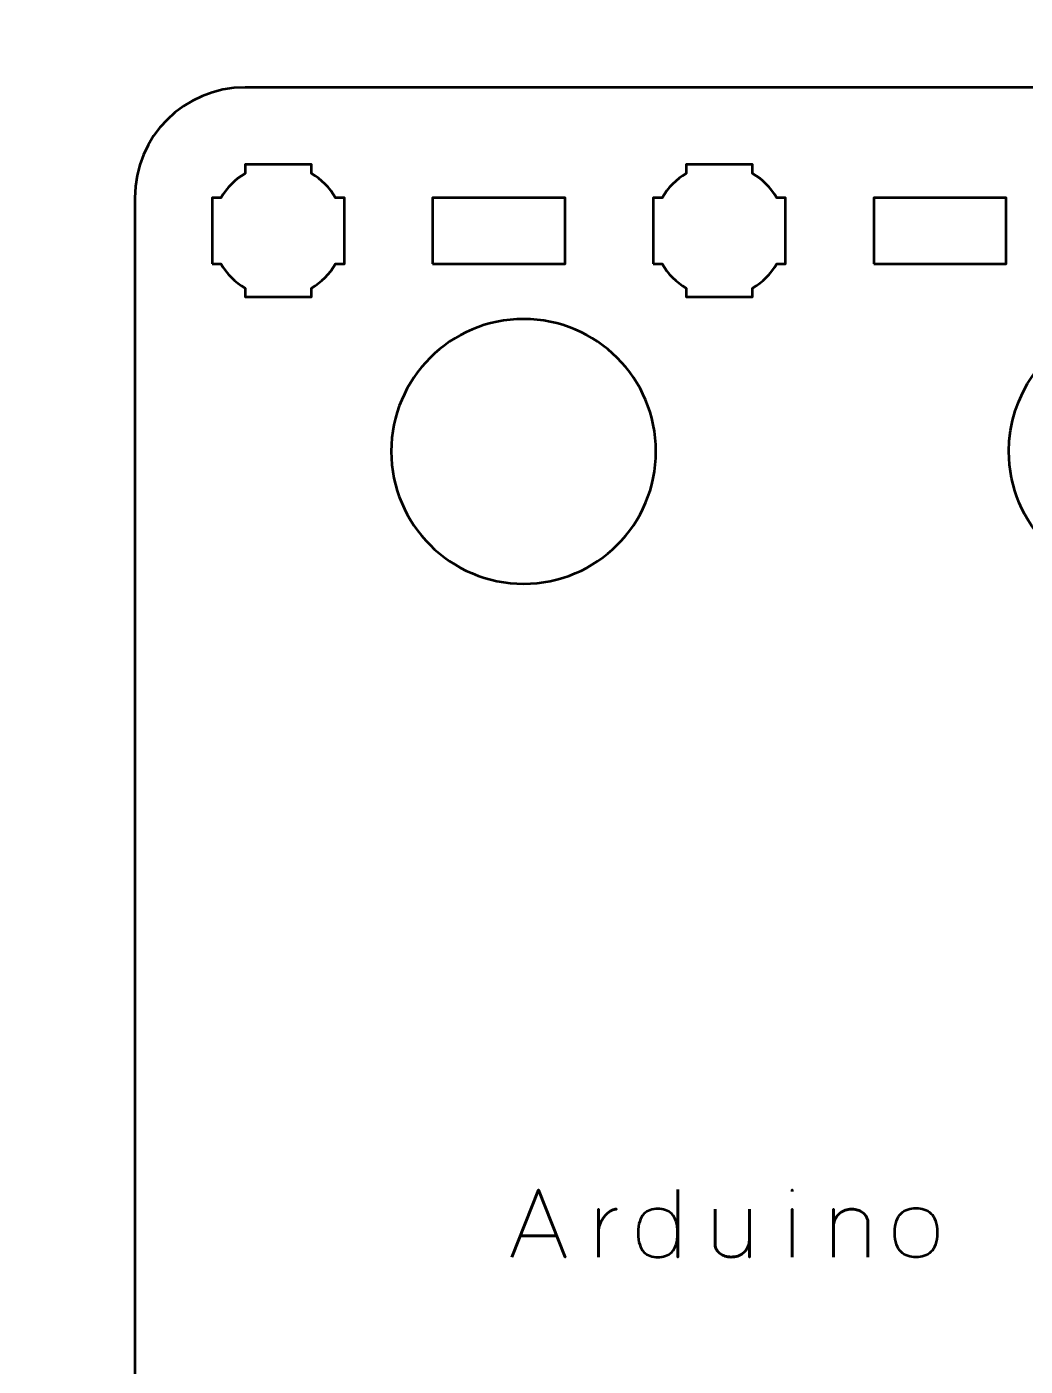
# Model space of a CAD drawing. Header units: centimetres. Extents: x -21 to 0, y -29.7 to 0.
# Drawn here: x -8.64 to -4.11, y -16 to -9.93 of the extents above; entities that cross this region are included whole.
import ezdxf

# ---------------------------------------------------------------- set-up
doc = ezdxf.new("R2010")
doc.units = ezdxf.units.CM
doc.header["$MEASUREMENT"] = 0
doc.layers.add('Layer 1', color=7, linetype='Continuous')

msp = doc.modelspace()

# ---------------------------------------------------------------- linework, layer by layer
at = {"layer": 'Layer 1', "color": 1, "lineweight": 53}
msp.add_open_spline([(-21.00003, -29.19995), (-21.00003, -29.19995), (-21.00003, -5.29992), (-21.00003, -5.29992), (-21.00003, -5.29992), (-21.00003, -5.21709), (-20.93286, -5.14992), (-20.85003, -5.14992), (-20.85003, -5.14992), (-20.7672, -5.14992), (-20.70003, -5.08275), (-20.70003, -4.99992), (-20.70003, -4.99992), (-20.70003, -4.91709), (-20.7672, -4.84992), (-20.85003, -4.84992), (-20.85003, -4.84992), (-20.93286, -4.84992), (-21.00003, -4.78275), (-21.00003, -4.69992), (-21.00003, -4.69992), (-21.00003, -4.61709), (-20.93286, -4.54992), (-20.85003, -4.54992), (-20.85003, -4.54992), (-20.7672, -4.54992), (-20.70003, -4.48275), (-20.70003, -4.39992), (-20.70003, -4.39992), (-20.70003, -4.31709), (-20.7672, -4.24992), (-20.85003, -4.24992), (-20.85003, -4.24992), (-20.93286, -4.24992), (-21.00003, -4.18275), (-21.00003, -4.09992), (-21.00003, -4.09992), (-21.00003, -4.01709), (-20.93286, -3.94992), (-20.85003, -3.94992), (-20.85003, -3.94992), (-20.7672, -3.94992), (-20.70003, -3.88275), (-20.70003, -3.79992), (-20.70003, -3.79992), (-20.70003, -3.71709), (-20.7672, -3.64992), (-20.85003, -3.64992), (-20.85003, -3.64992), (-20.93286, -3.64992), (-21.00003, -3.58275), (-21.00003, -3.49992), (-21.00003, -3.49992), (-21.00003, -3.41709), (-20.93286, -3.34992), (-20.85003, -3.34992), (-20.85003, -3.34992), (-20.7672, -3.34992), (-20.70003, -3.28275), (-20.70003, -3.19992), (-20.70003, -3.19992), (-20.70003, -3.11709), (-20.7672, -3.04992), (-20.85003, -3.04992), (-20.85003, -3.04992), (-20.93286, -3.04992), (-21.00003, -2.98275), (-21.00003, -2.89992), (-21.00003, -2.89992), (-21.00003, -2.81709), (-20.93286, -2.74992), (-20.85003, -2.74992), (-20.85003, -2.74992), (-20.7672, -2.74992), (-20.70003, -2.68275), (-20.70003, -2.59992), (-20.70003, -2.59992), (-20.70003, -2.51709), (-20.7672, -2.44992), (-20.85003, -2.44992), (-20.85003, -2.44992), (-20.93286, -2.44992), (-21.00003, -2.38275), (-21.00003, -2.29992), (-21.00003, -2.29992), (-21.00003, -2.21709), (-20.93286, -2.14992), (-20.85003, -2.14992), (-20.85003, -2.14992), (-20.7672, -2.14992), (-20.70003, -2.08275), (-20.70003, -1.99992), (-20.70003, -1.99992), (-20.70003, -1.91709), (-20.7672, -1.84992), (-20.85003, -1.84992), (-20.85003, -1.84992), (-20.93286, -1.84992), (-21.00003, -1.78275), (-21.00003, -1.69992), (-21.00003, -1.69992), (-21.00003, -1.61709), (-20.93286, -1.54992), (-20.85003, -1.54992), (-20.85003, -1.54992), (-20.7672, -1.54992), (-20.70003, -1.48275), (-20.70003, -1.39992), (-20.70003, -1.39992), (-20.70003, -1.31709), (-20.7672, -1.24992), (-20.85003, -1.24992), (-20.85003, -1.24992), (-20.93286, -1.24992), (-21.00003, -1.18275), (-21.00003, -1.09992), (-21.00003, -1.09992), (-21.00003, -1.09992), (-21.00003, -0.49992), (-21.00003, -0.49992), (-21.00003, -0.49992), (-21.00003, -0.22295), (-20.77694, 0.00004), (-20.49994, 0.00004), (-20.49994, 0.00004), (-20.49994, 0.00004), (-0.50008, 0.00004), (-0.50008, 0.00004), (-0.50008, 0.00004), (-0.22294, 0.00004), (0.00002, -0.22295), (0.00002, -0.49992), (0.00002, -0.49992), (0.00002, -0.49992), (0.00002, -29.19995), (0.00002, -29.19995), (0.00002, -29.19995), (0.00002, -29.47695), (-0.22294, -29.70004), (-0.50008, -29.70004), (-0.50008, -29.70004), (-0.50008, -29.70004), (-20.49994, -29.70004), (-20.49994, -29.70004), (-20.49994, -29.70004), (-20.77694, -29.70004), (-21.00003, -29.47695), (-21.00003, -29.19995)], degree=3, knots=[0, 0, 0, 0, 0.027027, 0.027027, 0.027027, 0.027027, 0.0540541, 0.0540541, 0.0540541, 0.0540541, 0.0810811, 0.0810811, 0.0810811, 0.0810811, 0.1081081, 0.1081081, 0.1081081, 0.1081081, 0.1351351, 0.1351351, 0.1351351, 0.1351351, 0.1621622, 0.1621622, 0.1621622, 0.1621622, 0.1891892, 0.1891892, 0.1891892, 0.1891892, 0.2162162, 0.2162162, 0.2162162, 0.2162162, 0.2432432, 0.2432432, 0.2432432, 0.2432432, 0.2702703, 0.2702703, 0.2702703, 0.2702703, 0.2972973, 0.2972973, 0.2972973, 0.2972973, 0.3243243, 0.3243243, 0.3243243, 0.3243243, 0.3513514, 0.3513514, 0.3513514, 0.3513514, 0.3783784, 0.3783784, 0.3783784, 0.3783784, 0.4054054, 0.4054054, 0.4054054, 0.4054054, 0.4324324, 0.4324324, 0.4324324, 0.4324324, 0.4594595, 0.4594595, 0.4594595, 0.4594595, 0.4864865, 0.4864865, 0.4864865, 0.4864865, 0.5135135, 0.5135135, 0.5135135, 0.5135135, 0.5405405, 0.5405405, 0.5405405, 0.5405405, 0.5675676, 0.5675676, 0.5675676, 0.5675676, 0.5945946, 0.5945946, 0.5945946, 0.5945946, 0.6216216, 0.6216216, 0.6216216, 0.6216216, 0.6486486, 0.6486486, 0.6486486, 0.6486486, 0.6756757, 0.6756757, 0.6756757, 0.6756757, 0.7027027, 0.7027027, 0.7027027, 0.7027027, 0.7297297, 0.7297297, 0.7297297, 0.7297297, 0.7567568, 0.7567568, 0.7567568, 0.7567568, 0.7837838, 0.7837838, 0.7837838, 0.7837838, 0.8108108, 0.8108108, 0.8108108, 0.8108108, 0.8378378, 0.8378378, 0.8378378, 0.8378378, 0.8648649, 0.8648649, 0.8648649, 0.8648649, 0.8918919, 0.8918919, 0.8918919, 0.8918919, 0.9189189, 0.9189189, 0.9189189, 0.9189189, 0.9459459, 0.9459459, 0.9459459, 0.9459459, 0.972973, 0.972973, 0.972973, 0.972973, 1, 1, 1, 1], dxfattribs=at)
at = {"layer": 'Layer 1', "color": 3, "lineweight": 53}
msp.add_open_spline([(-8.15002, -18.99995), (-8.15002, -18.99995), (-8.15002, -17.55), (-8.15002, -17.55), (-8.15002, -17.55), (-8.15002, -17.55), (-7.9125, -17.55), (-7.9125, -17.55), (-7.9125, -17.55), (-7.58118, -17.55), (-7.3125, -17.28131), (-7.3125, -16.95), (-7.3125, -16.95), (-7.3125, -16.61869), (-7.58118, -16.35), (-7.9125, -16.35), (-7.9125, -16.35), (-7.9125, -16.35), (-8.15002, -16.35), (-8.15002, -16.35), (-8.15002, -16.35), (-8.15002, -16.35), (-8.15002, -10.70005), (-8.15002, -10.70005), (-8.15002, -10.70005), (-8.15002, -10.42305), (-7.92693, -10.19995), (-7.64993, -10.19995), (-7.64993, -10.19995), (-7.64993, -10.19995), (-3.35007, -10.19995), (-3.35007, -10.19995), (-3.35007, -10.19995), (-3.07293, -10.19995), (-2.84997, -10.42305), (-2.84997, -10.70005), (-2.84997, -10.70005), (-2.84997, -10.70005), (-2.84997, -10.84998), (-2.84997, -10.84998), (-2.84997, -10.84998), (-2.84997, -10.84998), (-3.19997, -10.84998), (-3.19997, -10.84998), (-3.19997, -10.84998), (-3.19997, -10.84998), (-3.19997, -10.70005), (-3.19997, -10.70005), (-3.19997, -10.70005), (-3.19997, -10.70005), (-3.24009, -10.70005), (-3.24009, -10.70005), (-3.24009, -10.70005), (-3.26643, -10.65448), (-3.30441, -10.61649), (-3.34998, -10.59013), (-3.34998, -10.59013), (-3.34998, -10.59013), (-3.34998, -10.55005), (-3.34998, -10.55005), (-3.34998, -10.55005), (-3.34998, -10.55005), (-3.49368, -10.55005), (-3.49368, -10.55005), (-3.49368, -10.55005), (-3.49368, -10.55005), (-3.49999, -10.54998), (-3.49999, -10.54998), (-3.49999, -10.54998), (-3.49999, -10.54998), (-3.5063, -10.55005), (-3.5063, -10.55005), (-3.5063, -10.55005), (-3.5063, -10.55005), (-3.64998, -10.55005), (-3.64998, -10.55005), (-3.64998, -10.55005), (-3.64998, -10.55005), (-3.64998, -10.59014), (-3.64998, -10.59014), (-3.64998, -10.59014), (-3.64998, -10.59014), (-3.6545, -10.59282), (-3.6545, -10.59282), (-3.6545, -10.59282), (-3.6545, -10.59282), (-3.65604, -10.59374), (-3.65604, -10.59374), (-3.65604, -10.59374), (-3.65604, -10.59374), (-3.66151, -10.59716), (-3.66151, -10.59716), (-3.66151, -10.59716), (-3.66151, -10.59716), (-3.66166, -10.59726), (-3.66166, -10.59726), (-3.66166, -10.59726), (-3.66166, -10.59726), (-3.66259, -10.59786), (-3.66259, -10.59786), (-3.66259, -10.59786), (-3.66259, -10.59786), (-3.66736, -10.60101), (-3.66736, -10.60101), (-3.66736, -10.60101), (-3.66736, -10.60101), (-3.6677, -10.60123), (-3.6677, -10.60123), (-3.6677, -10.60123), (-3.6677, -10.60123), (-3.66874, -10.60194), (-3.66874, -10.60194), (-3.66874, -10.60194), (-3.66874, -10.60194), (-3.67278, -10.60474), (-3.67278, -10.60474), (-3.67278, -10.60474), (-3.67278, -10.60474), (-3.67363, -10.60534), (-3.67363, -10.60534), (-3.67363, -10.60534), (-3.67363, -10.60534), (-3.67478, -10.60617), (-3.67478, -10.60617), (-3.67478, -10.60617), (-3.67478, -10.60617), (-3.67875, -10.60907), (-3.67875, -10.60907), (-3.67875, -10.60907), (-3.67875, -10.60907), (-3.67946, -10.6096), (-3.67946, -10.6096), (-3.67946, -10.6096), (-3.67946, -10.6096), (-3.67962, -10.60972), (-3.67962, -10.60972), (-3.67962, -10.60972), (-3.67962, -10.60972), (-3.68513, -10.61394), (-3.68513, -10.61394), (-3.68513, -10.61394), (-3.68513, -10.61394), (-3.68527, -10.61405), (-3.68527, -10.61405), (-3.68527, -10.61405), (-3.68527, -10.61405), (-3.69035, -10.61814), (-3.69035, -10.61814), (-3.69035, -10.61814), (-3.69035, -10.61814), (-3.69079, -10.6185), (-3.69079, -10.6185), (-3.69079, -10.6185), (-3.69079, -10.6185), (-3.69096, -10.61864), (-3.69096, -10.61864), (-3.69096, -10.61864), (-3.69096, -10.61864), (-3.69598, -10.62288), (-3.69598, -10.62288), (-3.69598, -10.62288), (-3.69598, -10.62288), (-3.6963, -10.62315), (-3.6963, -10.62315), (-3.6963, -10.62315), (-3.6963, -10.62315), (-3.69677, -10.62356), (-3.69677, -10.62356), (-3.69677, -10.62356), (-3.69677, -10.62356), (-3.70149, -10.62775), (-3.70149, -10.62775), (-3.70149, -10.62775), (-3.70149, -10.62775), (-3.70168, -10.62793), (-3.70168, -10.62793), (-3.70168, -10.62793), (-3.70343, -10.62951), (-3.70516, -10.63113), (-3.70687, -10.63276), (-3.70687, -10.63276), (-3.70687, -10.63276), (-3.70695, -10.63284), (-3.70695, -10.63284), (-3.70695, -10.63284), (-3.70695, -10.63284), (-3.7121, -10.63787), (-3.7121, -10.63787), (-3.7121, -10.63787), (-3.7121, -10.63787), (-3.71213, -10.63789), (-3.71213, -10.63789), (-3.71213, -10.63789), (-3.71382, -10.63958), (-3.71548, -10.64129), (-3.71713, -10.64302), (-3.71713, -10.64302), (-3.71713, -10.64302), (-3.71727, -10.64316), (-3.71727, -10.64316), (-3.71727, -10.64316), (-3.72052, -10.64657), (-3.7237, -10.65006), (-3.72679, -10.65363), (-3.72679, -10.65363), (-3.72679, -10.65363), (-3.72682, -10.65367), (-3.72682, -10.65367), (-3.72682, -10.65367), (-3.72682, -10.65367), (-3.72715, -10.65405), (-3.72715, -10.65405), (-3.72715, -10.65405), (-3.73944, -10.66828), (-3.75041, -10.68368), (-3.75988, -10.70005), (-3.75988, -10.70005), (-3.75988, -10.70005), (-3.79998, -10.70005), (-3.79998, -10.70005), (-3.79998, -10.70005), (-3.79998, -10.70005), (-3.79998, -10.84843), (-3.79998, -10.84843), (-3.79998, -10.84843), (-3.79998, -10.84843), (-3.8, -10.84998), (-3.8, -10.84998), (-3.8, -10.84998), (-3.8, -10.84998), (-3.79999, -10.85075), (-3.79999, -10.85075), (-3.79999, -10.85075), (-3.79999, -10.85075), (-3.79999, -11.28878), (-3.79999, -11.28878), (-3.79999, -11.28878), (-4.02645, -11.37459), (-4.1875, -11.59351), (-4.1875, -11.85), (-4.1875, -11.85), (-4.1875, -12.18131), (-3.91882, -12.45), (-3.5875, -12.45), (-3.5875, -12.45), (-3.5875, -12.45), (-2.84997, -12.45), (-2.84997, -12.45), (-2.84997, -12.45), (-2.84997, -12.45), (-2.84997, -16.4615), (-2.84997, -16.4615), (-2.84997, -16.4615), (-2.84997, -16.4615), (-3.033, -16.4615), (-3.033, -16.4615), (-3.033, -16.4615), (-3.36432, -16.4615), (-3.633, -16.73019), (-3.633, -17.0615), (-3.633, -17.0615), (-3.633, -17.39281), (-3.36432, -17.6615), (-3.033, -17.6615), (-3.033, -17.6615), (-3.033, -17.6615), (-2.84997, -17.6615), (-2.84997, -17.6615), (-2.84997, -17.6615), (-2.84997, -17.6615), (-2.84997, -18.99995), (-2.84997, -18.99995), (-2.84997, -18.99995), (-2.84997, -19.27695), (-3.07293, -19.50005), (-3.35007, -19.50005), (-3.35007, -19.50005), (-3.35007, -19.50005), (-7.64993, -19.50005), (-7.64993, -19.50005), (-7.64993, -19.50005), (-7.92693, -19.50005), (-8.15002, -19.27695), (-8.15002, -18.99995)], degree=3, knots=[0, 0, 0, 0, 0.0140845, 0.0140845, 0.0140845, 0.0140845, 0.028169, 0.028169, 0.028169, 0.028169, 0.0422535, 0.0422535, 0.0422535, 0.0422535, 0.056338, 0.056338, 0.056338, 0.056338, 0.0704225, 0.0704225, 0.0704225, 0.0704225, 0.084507, 0.084507, 0.084507, 0.084507, 0.0985915, 0.0985915, 0.0985915, 0.0985915, 0.1126761, 0.1126761, 0.1126761, 0.1126761, 0.1267606, 0.1267606, 0.1267606, 0.1267606, 0.1408451, 0.1408451, 0.1408451, 0.1408451, 0.1549296, 0.1549296, 0.1549296, 0.1549296, 0.1690141, 0.1690141, 0.1690141, 0.1690141, 0.1830986, 0.1830986, 0.1830986, 0.1830986, 0.1971831, 0.1971831, 0.1971831, 0.1971831, 0.2112676, 0.2112676, 0.2112676, 0.2112676, 0.2253521, 0.2253521, 0.2253521, 0.2253521, 0.2394366, 0.2394366, 0.2394366, 0.2394366, 0.2535211, 0.2535211, 0.2535211, 0.2535211, 0.2676056, 0.2676056, 0.2676056, 0.2676056, 0.2816901, 0.2816901, 0.2816901, 0.2816901, 0.2957746, 0.2957746, 0.2957746, 0.2957746, 0.3098592, 0.3098592, 0.3098592, 0.3098592, 0.3239437, 0.3239437, 0.3239437, 0.3239437, 0.3380282, 0.3380282, 0.3380282, 0.3380282, 0.3521127, 0.3521127, 0.3521127, 0.3521127, 0.3661972, 0.3661972, 0.3661972, 0.3661972, 0.3802817, 0.3802817, 0.3802817, 0.3802817, 0.3943662, 0.3943662, 0.3943662, 0.3943662, 0.4084507, 0.4084507, 0.4084507, 0.4084507, 0.4225352, 0.4225352, 0.4225352, 0.4225352, 0.4366197, 0.4366197, 0.4366197, 0.4366197, 0.4507042, 0.4507042, 0.4507042, 0.4507042, 0.4647887, 0.4647887, 0.4647887, 0.4647887, 0.4788732, 0.4788732, 0.4788732, 0.4788732, 0.4929577, 0.4929577, 0.4929577, 0.4929577, 0.5070423, 0.5070423, 0.5070423, 0.5070423, 0.5211268, 0.5211268, 0.5211268, 0.5211268, 0.5352113, 0.5352113, 0.5352113, 0.5352113, 0.5492958, 0.5492958, 0.5492958, 0.5492958, 0.5633803, 0.5633803, 0.5633803, 0.5633803, 0.5774648, 0.5774648, 0.5774648, 0.5774648, 0.5915493, 0.5915493, 0.5915493, 0.5915493, 0.6056338, 0.6056338, 0.6056338, 0.6056338, 0.6197183, 0.6197183, 0.6197183, 0.6197183, 0.6338028, 0.6338028, 0.6338028, 0.6338028, 0.6478873, 0.6478873, 0.6478873, 0.6478873, 0.6619718, 0.6619718, 0.6619718, 0.6619718, 0.6760563, 0.6760563, 0.6760563, 0.6760563, 0.6901408, 0.6901408, 0.6901408, 0.6901408, 0.7042254, 0.7042254, 0.7042254, 0.7042254, 0.7183099, 0.7183099, 0.7183099, 0.7183099, 0.7323944, 0.7323944, 0.7323944, 0.7323944, 0.7464789, 0.7464789, 0.7464789, 0.7464789, 0.7605634, 0.7605634, 0.7605634, 0.7605634, 0.7746479, 0.7746479, 0.7746479, 0.7746479, 0.7887324, 0.7887324, 0.7887324, 0.7887324, 0.8028169, 0.8028169, 0.8028169, 0.8028169, 0.8169014, 0.8169014, 0.8169014, 0.8169014, 0.8309859, 0.8309859, 0.8309859, 0.8309859, 0.8450704, 0.8450704, 0.8450704, 0.8450704, 0.8591549, 0.8591549, 0.8591549, 0.8591549, 0.8732394, 0.8732394, 0.8732394, 0.8732394, 0.8873239, 0.8873239, 0.8873239, 0.8873239, 0.9014085, 0.9014085, 0.9014085, 0.9014085, 0.915493, 0.915493, 0.915493, 0.915493, 0.9295775, 0.9295775, 0.9295775, 0.9295775, 0.943662, 0.943662, 0.943662, 0.943662, 0.9577465, 0.9577465, 0.9577465, 0.9577465, 0.971831, 0.971831, 0.971831, 0.971831, 0.9859155, 0.9859155, 0.9859155, 0.9859155, 1, 1, 1, 1], dxfattribs=at)
at = {"layer": 'Layer 1', "lineweight": 53}
for points, knots in [([(-7.79998, -11.00005), (-7.79998, -11.00005), (-7.79998, -10.85153), (-7.79998, -10.85153), (-7.79998, -10.85153), (-7.79998, -10.85153), (-7.8, -10.84998), (-7.8, -10.84998), (-7.8, -10.84998), (-7.8, -10.84998), (-7.79998, -10.84843), (-7.79998, -10.84843), (-7.79998, -10.84843), (-7.79998, -10.84843), (-7.79998, -10.70005), (-7.79998, -10.70005), (-7.79998, -10.70005), (-7.79998, -10.70005), (-7.75988, -10.70005), (-7.75988, -10.70005), (-7.75988, -10.70005), (-7.73353, -10.65449), (-7.69554, -10.6165), (-7.64998, -10.59014), (-7.64998, -10.59014), (-7.64998, -10.59014), (-7.64998, -10.55005), (-7.64998, -10.55005), (-7.64998, -10.55005), (-7.64998, -10.55005), (-7.5063, -10.55005), (-7.5063, -10.55005), (-7.5063, -10.55005), (-7.5063, -10.55005), (-7.49999, -10.54998), (-7.49999, -10.54998), (-7.49999, -10.54998), (-7.49999, -10.54998), (-7.49368, -10.55005), (-7.49368, -10.55005), (-7.49368, -10.55005), (-7.49368, -10.55005), (-7.34998, -10.55005), (-7.34998, -10.55005), (-7.34998, -10.55005), (-7.34998, -10.55005), (-7.34998, -10.59013), (-7.34998, -10.59013), (-7.34998, -10.59013), (-7.30441, -10.61649), (-7.26643, -10.65448), (-7.24009, -10.70005), (-7.24009, -10.70005), (-7.24009, -10.70005), (-7.19997, -10.70005), (-7.19997, -10.70005), (-7.19997, -10.70005), (-7.19997, -10.70005), (-7.19997, -11.00005), (-7.19997, -11.00005), (-7.19997, -11.00005), (-7.19997, -11.00005), (-7.24014, -11.00005), (-7.24014, -11.00005), (-7.24014, -11.00005), (-7.26648, -11.04558), (-7.30445, -11.08353), (-7.34998, -11.10986), (-7.34998, -11.10986), (-7.34998, -11.10986), (-7.34998, -11.15006), (-7.34998, -11.15006), (-7.34998, -11.15006), (-7.34998, -11.15006), (-7.64998, -11.15006), (-7.64998, -11.15006), (-7.64998, -11.15006), (-7.64998, -11.15006), (-7.64998, -11.10985), (-7.64998, -11.10985), (-7.64998, -11.10985), (-7.69551, -11.08352), (-7.73348, -11.04558), (-7.75983, -11.00005), (-7.75983, -11.00005), (-7.75983, -11.00005), (-7.79998, -11.00005), (-7.79998, -11.00005)], [0, 0, 0, 0, 0.0454545, 0.0454545, 0.0454545, 0.0454545, 0.0909091, 0.0909091, 0.0909091, 0.0909091, 0.1363636, 0.1363636, 0.1363636, 0.1363636, 0.1818182, 0.1818182, 0.1818182, 0.1818182, 0.2272727, 0.2272727, 0.2272727, 0.2272727, 0.2727273, 0.2727273, 0.2727273, 0.2727273, 0.3181818, 0.3181818, 0.3181818, 0.3181818, 0.3636364, 0.3636364, 0.3636364, 0.3636364, 0.4090909, 0.4090909, 0.4090909, 0.4090909, 0.4545455, 0.4545455, 0.4545455, 0.4545455, 0.5, 0.5, 0.5, 0.5, 0.5454545, 0.5454545, 0.5454545, 0.5454545, 0.5909091, 0.5909091, 0.5909091, 0.5909091, 0.6363636, 0.6363636, 0.6363636, 0.6363636, 0.6818182, 0.6818182, 0.6818182, 0.6818182, 0.7272727, 0.7272727, 0.7272727, 0.7272727, 0.7727273, 0.7727273, 0.7727273, 0.7727273, 0.8181818, 0.8181818, 0.8181818, 0.8181818, 0.8636364, 0.8636364, 0.8636364, 0.8636364, 0.9090909, 0.9090909, 0.9090909, 0.9090909, 0.9545455, 0.9545455, 0.9545455, 0.9545455, 1, 1, 1, 1]), ([(-5.79998, -11.00005), (-5.79998, -11.00005), (-5.79998, -10.85153), (-5.79998, -10.85153), (-5.79998, -10.85153), (-5.79998, -10.85153), (-5.8, -10.84998), (-5.8, -10.84998), (-5.8, -10.84998), (-5.8, -10.84998), (-5.79998, -10.84843), (-5.79998, -10.84843), (-5.79998, -10.84843), (-5.79998, -10.84843), (-5.79998, -10.70005), (-5.79998, -10.70005), (-5.79998, -10.70005), (-5.79998, -10.70005), (-5.75988, -10.70005), (-5.75988, -10.70005), (-5.75988, -10.70005), (-5.73353, -10.65449), (-5.69554, -10.6165), (-5.64998, -10.59014), (-5.64998, -10.59014), (-5.64998, -10.59014), (-5.64998, -10.55005), (-5.64998, -10.55005), (-5.64998, -10.55005), (-5.64998, -10.55005), (-5.5063, -10.55005), (-5.5063, -10.55005), (-5.5063, -10.55005), (-5.5063, -10.55005), (-5.49999, -10.54998), (-5.49999, -10.54998), (-5.49999, -10.54998), (-5.49999, -10.54998), (-5.49368, -10.55005), (-5.49368, -10.55005), (-5.49368, -10.55005), (-5.49368, -10.55005), (-5.34998, -10.55005), (-5.34998, -10.55005), (-5.34998, -10.55005), (-5.34998, -10.55005), (-5.34998, -10.59013), (-5.34998, -10.59013), (-5.34998, -10.59013), (-5.30441, -10.61649), (-5.26643, -10.65448), (-5.24009, -10.70005), (-5.24009, -10.70005), (-5.24009, -10.70005), (-5.19997, -10.70005), (-5.19997, -10.70005), (-5.19997, -10.70005), (-5.19997, -10.70005), (-5.19997, -11.00005), (-5.19997, -11.00005), (-5.19997, -11.00005), (-5.19997, -11.00005), (-5.24014, -11.00005), (-5.24014, -11.00005), (-5.24014, -11.00005), (-5.26648, -11.04558), (-5.30445, -11.08353), (-5.34998, -11.10986), (-5.34998, -11.10986), (-5.34998, -11.10986), (-5.34998, -11.15006), (-5.34998, -11.15006), (-5.34998, -11.15006), (-5.34998, -11.15006), (-5.64998, -11.15006), (-5.64998, -11.15006), (-5.64998, -11.15006), (-5.64998, -11.15006), (-5.64998, -11.10985), (-5.64998, -11.10985), (-5.64998, -11.10985), (-5.69551, -11.08352), (-5.73348, -11.04558), (-5.75983, -11.00005), (-5.75983, -11.00005), (-5.75983, -11.00005), (-5.79998, -11.00005), (-5.79998, -11.00005)], [0, 0, 0, 0, 0.0454545, 0.0454545, 0.0454545, 0.0454545, 0.0909091, 0.0909091, 0.0909091, 0.0909091, 0.1363636, 0.1363636, 0.1363636, 0.1363636, 0.1818182, 0.1818182, 0.1818182, 0.1818182, 0.2272727, 0.2272727, 0.2272727, 0.2272727, 0.2727273, 0.2727273, 0.2727273, 0.2727273, 0.3181818, 0.3181818, 0.3181818, 0.3181818, 0.3636364, 0.3636364, 0.3636364, 0.3636364, 0.4090909, 0.4090909, 0.4090909, 0.4090909, 0.4545455, 0.4545455, 0.4545455, 0.4545455, 0.5, 0.5, 0.5, 0.5, 0.5454545, 0.5454545, 0.5454545, 0.5454545, 0.5909091, 0.5909091, 0.5909091, 0.5909091, 0.6363636, 0.6363636, 0.6363636, 0.6363636, 0.6818182, 0.6818182, 0.6818182, 0.6818182, 0.7272727, 0.7272727, 0.7272727, 0.7272727, 0.7727273, 0.7727273, 0.7727273, 0.7727273, 0.8181818, 0.8181818, 0.8181818, 0.8181818, 0.8636364, 0.8636364, 0.8636364, 0.8636364, 0.9090909, 0.9090909, 0.9090909, 0.9090909, 0.9545455, 0.9545455, 0.9545455, 0.9545455, 1, 1, 1, 1]), ([(-6.79998, -11.00005), (-6.79998, -11.00005), (-6.79998, -10.70005), (-6.79998, -10.70005), (-6.79998, -10.70005), (-6.79998, -10.70005), (-6.19997, -10.70005), (-6.19997, -10.70005), (-6.19997, -10.70005), (-6.19997, -10.70005), (-6.19997, -11.00005), (-6.19997, -11.00005), (-6.19997, -11.00005), (-6.19997, -11.00005), (-6.79998, -11.00005), (-6.79998, -11.00005)], [0, 0, 0, 0, 0.25, 0.25, 0.25, 0.25, 0.5, 0.5, 0.5, 0.5, 0.75, 0.75, 0.75, 0.75, 1, 1, 1, 1]), ([(-4.80001, -11.00005), (-4.80001, -11.00005), (-4.80001, -10.70005), (-4.80001, -10.70005), (-4.80001, -10.70005), (-4.80001, -10.70005), (-4.20001, -10.70005), (-4.20001, -10.70005), (-4.20001, -10.70005), (-4.20001, -10.70005), (-4.20001, -11.00005), (-4.20001, -11.00005), (-4.20001, -11.00005), (-4.20001, -11.00005), (-4.80001, -11.00005), (-4.80001, -11.00005)], [0, 0, 0, 0, 0.25, 0.25, 0.25, 0.25, 0.5, 0.5, 0.5, 0.5, 0.75, 0.75, 0.75, 0.75, 1, 1, 1, 1]), ([(-6.3875, -11.25), (-6.05618, -11.25), (-5.7875, -11.51868), (-5.7875, -11.85), (-5.7875, -11.85), (-5.7875, -12.18132), (-6.05618, -12.45), (-6.3875, -12.45), (-6.3875, -12.45), (-6.71882, -12.45), (-6.9875, -12.18132), (-6.9875, -11.85), (-6.9875, -11.85), (-6.9875, -11.51868), (-6.71882, -11.25), (-6.3875, -11.25)], [0, 0, 0, 0, 0.25, 0.25, 0.25, 0.25, 0.5, 0.5, 0.5, 0.5, 0.75, 0.75, 0.75, 0.75, 1, 1, 1, 1])]:
    msp.add_open_spline(points, degree=3, knots=knots, dxfattribs=at)
at = {"layer": 'Layer 1', "color": 5, "lineweight": 53}
for points, knots in [([(-6.4417, -15.50286), (-6.4417, -15.50286), (-6.32063, -15.19764), (-6.32063, -15.19764), (-6.32063, -15.19764), (-6.32063, -15.19764), (-6.19913, -15.50286), (-6.19913, -15.50286), (-6.19913, -15.50286), (-6.19913, -15.50286), (-6.32063, -15.19764), (-6.32063, -15.19764), (-6.32063, -15.19764), (-6.32063, -15.19764), (-6.4417, -15.50286), (-6.4417, -15.50286)], [0, 0, 0, 0, 0.25, 0.25, 0.25, 0.25, 0.5, 0.5, 0.5, 0.5, 0.75, 0.75, 0.75, 0.75, 1, 1, 1, 1]), ([(-5.68902, -15.19679), (-5.68902, -15.19679), (-5.68902, -15.50286), (-5.68902, -15.50286), (-5.68902, -15.50286), (-5.68902, -15.50286), (-5.68902, -15.19679), (-5.68902, -15.19679)], [0, 0, 0, 0, 0.5, 0.5, 0.5, 0.5, 1, 1, 1, 1]), ([(-5.1696, -15.20484), (-5.1696, -15.20484), (-5.1696, -15.19722), (-5.1696, -15.19722), (-5.1696, -15.19722), (-5.1696, -15.19722), (-5.1696, -15.20484), (-5.1696, -15.20484)], [0, 0, 0, 0, 0.5, 0.5, 0.5, 0.5, 1, 1, 1, 1]), ([(-6.04885, -15.39195), (-6.04906, -15.38214), (-6.04758, -15.37219), (-6.04448, -15.36217), (-6.04448, -15.36217), (-6.04137, -15.35215), (-6.03707, -15.34256), (-6.03156, -15.33339), (-6.03156, -15.33339), (-6.02599, -15.32421), (-6.01964, -15.3161), (-6.01244, -15.3089), (-6.01244, -15.3089), (-6.00532, -15.30171), (-5.9977, -15.29606), (-5.98973, -15.2919), (-5.98973, -15.2919), (-5.98175, -15.28774), (-5.97385, -15.28569), (-5.96588, -15.28569), (-5.96588, -15.28569), (-5.97385, -15.28569), (-5.98175, -15.28774), (-5.98973, -15.2919), (-5.98973, -15.2919), (-5.9977, -15.29606), (-6.00532, -15.30171), (-6.01244, -15.3089), (-6.01244, -15.3089), (-6.01964, -15.3161), (-6.02599, -15.32421), (-6.03156, -15.33339), (-6.03156, -15.33339), (-6.03707, -15.34256), (-6.04137, -15.35215), (-6.04448, -15.36217), (-6.04448, -15.36217), (-6.04758, -15.37219), (-6.04906, -15.38214), (-6.04885, -15.39195)], [0, 0, 0, 0, 0.1, 0.1, 0.1, 0.1, 0.2, 0.2, 0.2, 0.2, 0.3, 0.3, 0.3, 0.3, 0.4, 0.4, 0.4, 0.4, 0.5, 0.5, 0.5, 0.5, 0.6, 0.6, 0.6, 0.6, 0.7, 0.7, 0.7, 0.7, 0.8, 0.8, 0.8, 0.8, 0.9, 0.9, 0.9, 0.9, 1, 1, 1, 1]), ([(-6.04885, -15.50286), (-6.04885, -15.50286), (-6.04885, -15.28569), (-6.04885, -15.28569), (-6.04885, -15.28569), (-6.04885, -15.28569), (-6.04885, -15.50286), (-6.04885, -15.50286)], [0, 0, 0, 0, 0.5, 0.5, 0.5, 0.5, 1, 1, 1, 1]), ([(-5.77919, -15.28442), (-5.76684, -15.28435), (-5.75527, -15.28604), (-5.74447, -15.28957), (-5.74447, -15.28957), (-5.73368, -15.2931), (-5.72415, -15.29903), (-5.7159, -15.30728), (-5.7159, -15.30728), (-5.70764, -15.31554), (-5.70122, -15.32675), (-5.69657, -15.34087), (-5.69657, -15.34087), (-5.69191, -15.35498), (-5.68951, -15.37254), (-5.68944, -15.39364), (-5.68944, -15.39364), (-5.68951, -15.41474), (-5.69191, -15.4323), (-5.69657, -15.44642), (-5.69657, -15.44642), (-5.70122, -15.46053), (-5.70764, -15.47175), (-5.7159, -15.48), (-5.7159, -15.48), (-5.72415, -15.48826), (-5.73368, -15.49418), (-5.74447, -15.49771), (-5.74447, -15.49771), (-5.75527, -15.50124), (-5.76684, -15.50293), (-5.77919, -15.50286), (-5.77919, -15.50286), (-5.79153, -15.50293), (-5.80311, -15.50124), (-5.81383, -15.49771), (-5.81383, -15.49771), (-5.82463, -15.49418), (-5.83408, -15.48826), (-5.84226, -15.48), (-5.84226, -15.48), (-5.85045, -15.47175), (-5.85687, -15.46053), (-5.86145, -15.44642), (-5.86145, -15.44642), (-5.86611, -15.4323), (-5.86844, -15.41474), (-5.86851, -15.39364), (-5.86851, -15.39364), (-5.86844, -15.37254), (-5.86611, -15.35498), (-5.86145, -15.34087), (-5.86145, -15.34087), (-5.85687, -15.32675), (-5.85045, -15.31554), (-5.84226, -15.30728), (-5.84226, -15.30728), (-5.83408, -15.29903), (-5.82463, -15.2931), (-5.81383, -15.28957), (-5.81383, -15.28957), (-5.80311, -15.28604), (-5.79153, -15.28435), (-5.77919, -15.28442)], [0, 0, 0, 0, 0.0625, 0.0625, 0.0625, 0.0625, 0.125, 0.125, 0.125, 0.125, 0.1875, 0.1875, 0.1875, 0.1875, 0.25, 0.25, 0.25, 0.25, 0.3125, 0.3125, 0.3125, 0.3125, 0.375, 0.375, 0.375, 0.375, 0.4375, 0.4375, 0.4375, 0.4375, 0.5, 0.5, 0.5, 0.5, 0.5625, 0.5625, 0.5625, 0.5625, 0.625, 0.625, 0.625, 0.625, 0.6875, 0.6875, 0.6875, 0.6875, 0.75, 0.75, 0.75, 0.75, 0.8125, 0.8125, 0.8125, 0.8125, 0.875, 0.875, 0.875, 0.875, 0.9375, 0.9375, 0.9375, 0.9375, 1, 1, 1, 1]), ([(-5.77919, -15.28442), (-5.76684, -15.28435), (-5.75527, -15.28604), (-5.74447, -15.28957), (-5.74447, -15.28957), (-5.73368, -15.2931), (-5.72415, -15.29903), (-5.7159, -15.30728), (-5.7159, -15.30728), (-5.70764, -15.31554), (-5.70122, -15.32675), (-5.69657, -15.34087), (-5.69657, -15.34087), (-5.69191, -15.35498), (-5.68951, -15.37254), (-5.68944, -15.39364), (-5.68944, -15.39364), (-5.68951, -15.41474), (-5.69191, -15.4323), (-5.69657, -15.44642), (-5.69657, -15.44642), (-5.70122, -15.46053), (-5.70764, -15.47175), (-5.7159, -15.48), (-5.7159, -15.48), (-5.72415, -15.48826), (-5.73368, -15.49418), (-5.74447, -15.49771), (-5.74447, -15.49771), (-5.75527, -15.50124), (-5.76684, -15.50293), (-5.77919, -15.50286), (-5.77919, -15.50286), (-5.79153, -15.50293), (-5.80311, -15.50124), (-5.81383, -15.49771), (-5.81383, -15.49771), (-5.82463, -15.49418), (-5.83408, -15.48826), (-5.84226, -15.48), (-5.84226, -15.48), (-5.85045, -15.47175), (-5.85687, -15.46053), (-5.86145, -15.44642), (-5.86145, -15.44642), (-5.86611, -15.4323), (-5.86844, -15.41474), (-5.86851, -15.39364), (-5.86851, -15.39364), (-5.86844, -15.37254), (-5.86611, -15.35498), (-5.86145, -15.34087), (-5.86145, -15.34087), (-5.85687, -15.32675), (-5.85045, -15.31554), (-5.84226, -15.30728), (-5.84226, -15.30728), (-5.83408, -15.29903), (-5.82463, -15.2931), (-5.81383, -15.28957), (-5.81383, -15.28957), (-5.80311, -15.28604), (-5.79153, -15.28435), (-5.77919, -15.28442)], [0, 0, 0, 0, 0.0625, 0.0625, 0.0625, 0.0625, 0.125, 0.125, 0.125, 0.125, 0.1875, 0.1875, 0.1875, 0.1875, 0.25, 0.25, 0.25, 0.25, 0.3125, 0.3125, 0.3125, 0.3125, 0.375, 0.375, 0.375, 0.375, 0.4375, 0.4375, 0.4375, 0.4375, 0.5, 0.5, 0.5, 0.5, 0.5625, 0.5625, 0.5625, 0.5625, 0.625, 0.625, 0.625, 0.625, 0.6875, 0.6875, 0.6875, 0.6875, 0.75, 0.75, 0.75, 0.75, 0.8125, 0.8125, 0.8125, 0.8125, 0.875, 0.875, 0.875, 0.875, 0.9375, 0.9375, 0.9375, 0.9375, 1, 1, 1, 1]), ([(-5.51969, -15.28485), (-5.51969, -15.28492), (-5.51969, -15.28696), (-5.51969, -15.29098), (-5.51969, -15.29098), (-5.51969, -15.295), (-5.51969, -15.30044), (-5.51969, -15.30728), (-5.51969, -15.30728), (-5.51969, -15.3142), (-5.51969, -15.32203), (-5.51969, -15.33078), (-5.51969, -15.33078), (-5.51969, -15.33945), (-5.51969, -15.34863), (-5.51969, -15.35815), (-5.51969, -15.35815), (-5.51969, -15.36775), (-5.51969, -15.3772), (-5.51969, -15.38651), (-5.51969, -15.38651), (-5.51969, -15.3959), (-5.51969, -15.40465), (-5.51969, -15.41269), (-5.51969, -15.41269), (-5.51969, -15.4208), (-5.51969, -15.42779), (-5.51969, -15.43365), (-5.51969, -15.43365), (-5.51969, -15.43943), (-5.51969, -15.44359), (-5.51969, -15.44613), (-5.51969, -15.44613), (-5.51969, -15.45008), (-5.51891, -15.45453), (-5.51722, -15.4594), (-5.51722, -15.4594), (-5.5156, -15.46434), (-5.51299, -15.46928), (-5.50939, -15.47421), (-5.50939, -15.47421), (-5.50579, -15.47922), (-5.50121, -15.48381), (-5.49549, -15.48804), (-5.49549, -15.48804), (-5.4897, -15.49228), (-5.48279, -15.49566), (-5.47475, -15.49827), (-5.47475, -15.49827), (-5.46663, -15.50088), (-5.45718, -15.5023), (-5.44645, -15.50244), (-5.44645, -15.50244), (-5.43559, -15.50244), (-5.42578, -15.50096), (-5.41703, -15.49799), (-5.41703, -15.49799), (-5.40821, -15.49496), (-5.40052, -15.4908), (-5.39382, -15.4855), (-5.39382, -15.4855), (-5.38719, -15.48021), (-5.38161, -15.47414), (-5.3771, -15.46723), (-5.3771, -15.46723), (-5.37258, -15.46039), (-5.3692, -15.45312), (-5.36694, -15.44536), (-5.36694, -15.44536), (-5.36461, -15.43767), (-5.36348, -15.42984), (-5.36348, -15.422), (-5.36348, -15.422), (-5.36348, -15.42984), (-5.36461, -15.43767), (-5.36694, -15.44536), (-5.36694, -15.44536), (-5.3692, -15.45312), (-5.37258, -15.46039), (-5.3771, -15.46723), (-5.3771, -15.46723), (-5.38161, -15.47414), (-5.38719, -15.48021), (-5.39382, -15.4855), (-5.39382, -15.4855), (-5.40052, -15.4908), (-5.40821, -15.49496), (-5.41703, -15.49799), (-5.41703, -15.49799), (-5.42578, -15.50096), (-5.43559, -15.50244), (-5.44645, -15.50244), (-5.44645, -15.50244), (-5.45718, -15.5023), (-5.46663, -15.50088), (-5.47475, -15.49827), (-5.47475, -15.49827), (-5.48279, -15.49566), (-5.4897, -15.49228), (-5.49549, -15.48804), (-5.49549, -15.48804), (-5.50121, -15.48381), (-5.50579, -15.47922), (-5.50939, -15.47421), (-5.50939, -15.47421), (-5.51299, -15.46928), (-5.5156, -15.46434), (-5.51722, -15.4594), (-5.51722, -15.4594), (-5.51891, -15.45453), (-5.51969, -15.45008), (-5.51969, -15.44613), (-5.51969, -15.44613), (-5.51969, -15.44359), (-5.51969, -15.43943), (-5.51969, -15.43365), (-5.51969, -15.43365), (-5.51969, -15.42779), (-5.51969, -15.4208), (-5.51969, -15.41269), (-5.51969, -15.41269), (-5.51969, -15.40465), (-5.51969, -15.3959), (-5.51969, -15.38651), (-5.51969, -15.38651), (-5.51969, -15.3772), (-5.51969, -15.36775), (-5.51969, -15.35815), (-5.51969, -15.35815), (-5.51969, -15.34863), (-5.51969, -15.33945), (-5.51969, -15.33078), (-5.51969, -15.33078), (-5.51969, -15.32203), (-5.51969, -15.3142), (-5.51969, -15.30728), (-5.51969, -15.30728), (-5.51969, -15.30044), (-5.51969, -15.295), (-5.51969, -15.29098), (-5.51969, -15.29098), (-5.51969, -15.28696), (-5.51969, -15.28492), (-5.51969, -15.28485)], [0, 0, 0, 0, 0.0277778, 0.0277778, 0.0277778, 0.0277778, 0.0555556, 0.0555556, 0.0555556, 0.0555556, 0.0833333, 0.0833333, 0.0833333, 0.0833333, 0.1111111, 0.1111111, 0.1111111, 0.1111111, 0.1388889, 0.1388889, 0.1388889, 0.1388889, 0.1666667, 0.1666667, 0.1666667, 0.1666667, 0.1944444, 0.1944444, 0.1944444, 0.1944444, 0.2222222, 0.2222222, 0.2222222, 0.2222222, 0.25, 0.25, 0.25, 0.25, 0.2777778, 0.2777778, 0.2777778, 0.2777778, 0.3055556, 0.3055556, 0.3055556, 0.3055556, 0.3333333, 0.3333333, 0.3333333, 0.3333333, 0.3611111, 0.3611111, 0.3611111, 0.3611111, 0.3888889, 0.3888889, 0.3888889, 0.3888889, 0.4166667, 0.4166667, 0.4166667, 0.4166667, 0.4444444, 0.4444444, 0.4444444, 0.4444444, 0.4722222, 0.4722222, 0.4722222, 0.4722222, 0.5, 0.5, 0.5, 0.5, 0.5277778, 0.5277778, 0.5277778, 0.5277778, 0.5555556, 0.5555556, 0.5555556, 0.5555556, 0.5833333, 0.5833333, 0.5833333, 0.5833333, 0.6111111, 0.6111111, 0.6111111, 0.6111111, 0.6388889, 0.6388889, 0.6388889, 0.6388889, 0.6666667, 0.6666667, 0.6666667, 0.6666667, 0.6944444, 0.6944444, 0.6944444, 0.6944444, 0.7222222, 0.7222222, 0.7222222, 0.7222222, 0.75, 0.75, 0.75, 0.75, 0.7777778, 0.7777778, 0.7777778, 0.7777778, 0.8055556, 0.8055556, 0.8055556, 0.8055556, 0.8333333, 0.8333333, 0.8333333, 0.8333333, 0.8611111, 0.8611111, 0.8611111, 0.8611111, 0.8888889, 0.8888889, 0.8888889, 0.8888889, 0.9166667, 0.9166667, 0.9166667, 0.9166667, 0.9444444, 0.9444444, 0.9444444, 0.9444444, 0.9722222, 0.9722222, 0.9722222, 0.9722222, 1, 1, 1, 1]), ([(-5.36348, -15.28485), (-5.36348, -15.28485), (-5.36348, -15.50244), (-5.36348, -15.50244), (-5.36348, -15.50244), (-5.36348, -15.50244), (-5.36348, -15.28485), (-5.36348, -15.28485)], [0, 0, 0, 0, 0.5, 0.5, 0.5, 0.5, 1, 1, 1, 1]), ([(-5.1696, -15.50244), (-5.1696, -15.50244), (-5.1696, -15.28527), (-5.1696, -15.28527), (-5.1696, -15.28527), (-5.1696, -15.28534), (-5.1696, -15.28788), (-5.1696, -15.29275), (-5.1696, -15.29275), (-5.1696, -15.29762), (-5.1696, -15.30432), (-5.1696, -15.31278), (-5.1696, -15.31278), (-5.1696, -15.32125), (-5.1696, -15.33092), (-5.1696, -15.34178), (-5.1696, -15.34178), (-5.1696, -15.35265), (-5.1696, -15.36408), (-5.1696, -15.37614), (-5.1696, -15.37614), (-5.1696, -15.38814), (-5.1696, -15.4002), (-5.1696, -15.4122), (-5.1696, -15.4122), (-5.1696, -15.42426), (-5.1696, -15.43569), (-5.1696, -15.44649), (-5.1696, -15.44649), (-5.1696, -15.45735), (-5.1696, -15.46695), (-5.1696, -15.47534), (-5.1696, -15.47534), (-5.1696, -15.48381), (-5.1696, -15.49037), (-5.1696, -15.49524), (-5.1696, -15.49524), (-5.1696, -15.50004), (-5.1696, -15.50244), (-5.1696, -15.50244)], [0, 0, 0, 0, 0.1, 0.1, 0.1, 0.1, 0.2, 0.2, 0.2, 0.2, 0.3, 0.3, 0.3, 0.3, 0.4, 0.4, 0.4, 0.4, 0.5, 0.5, 0.5, 0.5, 0.6, 0.6, 0.6, 0.6, 0.7, 0.7, 0.7, 0.7, 0.8, 0.8, 0.8, 0.8, 0.9, 0.9, 0.9, 0.9, 1, 1, 1, 1]), ([(-4.82713, -15.50286), (-4.82713, -15.50279), (-4.82713, -15.50074), (-4.82713, -15.49672), (-4.82713, -15.49672), (-4.82713, -15.49277), (-4.82713, -15.48734), (-4.82713, -15.48049), (-4.82713, -15.48049), (-4.82713, -15.47358), (-4.82713, -15.46582), (-4.82713, -15.45707), (-4.82713, -15.45707), (-4.82713, -15.44839), (-4.82713, -15.43929), (-4.82713, -15.42969), (-4.82713, -15.42969), (-4.82713, -15.42017), (-4.82713, -15.41079), (-4.82713, -15.40147), (-4.82713, -15.40147), (-4.82713, -15.39216), (-4.82713, -15.38341), (-4.82713, -15.37537), (-4.82713, -15.37537), (-4.82713, -15.36725), (-4.82713, -15.36034), (-4.82713, -15.35448), (-4.82713, -15.35448), (-4.82713, -15.3487), (-4.82713, -15.34453), (-4.82713, -15.34199), (-4.82713, -15.34199), (-4.82713, -15.33804), (-4.8279, -15.3336), (-4.82959, -15.32873), (-4.82959, -15.32873), (-4.83122, -15.32379), (-4.83383, -15.31885), (-4.83743, -15.31391), (-4.83743, -15.31391), (-4.84102, -15.3089), (-4.84561, -15.30432), (-4.85133, -15.30008), (-4.85133, -15.30008), (-4.85711, -15.29585), (-4.86403, -15.29246), (-4.87207, -15.28985), (-4.87207, -15.28985), (-4.88018, -15.28724), (-4.88964, -15.28583), (-4.90036, -15.28569), (-4.90036, -15.28569), (-4.91123, -15.28569), (-4.92103, -15.28717), (-4.92978, -15.29014), (-4.92978, -15.29014), (-4.93853, -15.29317), (-4.94622, -15.29733), (-4.95285, -15.30262), (-4.95285, -15.30262), (-4.95949, -15.30792), (-4.96499, -15.31398), (-4.96943, -15.3209), (-4.96943, -15.3209), (-4.97395, -15.32774), (-4.97727, -15.33501), (-4.97952, -15.34277), (-4.97952, -15.34277), (-4.98178, -15.35046), (-4.98291, -15.35829), (-4.98291, -15.36612), (-4.98291, -15.36612), (-4.98291, -15.35829), (-4.98178, -15.35046), (-4.97952, -15.34277), (-4.97952, -15.34277), (-4.97727, -15.33501), (-4.97395, -15.32774), (-4.96943, -15.3209), (-4.96943, -15.3209), (-4.96499, -15.31398), (-4.95949, -15.30792), (-4.95285, -15.30262), (-4.95285, -15.30262), (-4.94622, -15.29733), (-4.93853, -15.29317), (-4.92978, -15.29014), (-4.92978, -15.29014), (-4.92103, -15.28717), (-4.91123, -15.28569), (-4.90036, -15.28569), (-4.90036, -15.28569), (-4.88964, -15.28583), (-4.88018, -15.28724), (-4.87207, -15.28985), (-4.87207, -15.28985), (-4.86403, -15.29246), (-4.85711, -15.29585), (-4.85133, -15.30008), (-4.85133, -15.30008), (-4.84561, -15.30432), (-4.84102, -15.3089), (-4.83743, -15.31391), (-4.83743, -15.31391), (-4.83383, -15.31885), (-4.83122, -15.32379), (-4.82959, -15.32873), (-4.82959, -15.32873), (-4.8279, -15.3336), (-4.82713, -15.33804), (-4.82713, -15.34199), (-4.82713, -15.34199), (-4.82713, -15.34453), (-4.82713, -15.3487), (-4.82713, -15.35448), (-4.82713, -15.35448), (-4.82713, -15.36034), (-4.82713, -15.36725), (-4.82713, -15.37537), (-4.82713, -15.37537), (-4.82713, -15.38341), (-4.82713, -15.39216), (-4.82713, -15.40147), (-4.82713, -15.40147), (-4.82713, -15.41079), (-4.82713, -15.42017), (-4.82713, -15.42969), (-4.82713, -15.42969), (-4.82713, -15.43929), (-4.82713, -15.44839), (-4.82713, -15.45707), (-4.82713, -15.45707), (-4.82713, -15.46582), (-4.82713, -15.47358), (-4.82713, -15.48049), (-4.82713, -15.48049), (-4.82713, -15.48734), (-4.82713, -15.49277), (-4.82713, -15.49672), (-4.82713, -15.49672), (-4.82713, -15.50074), (-4.82713, -15.50279), (-4.82713, -15.50286)], [0, 0, 0, 0, 0.0277778, 0.0277778, 0.0277778, 0.0277778, 0.0555556, 0.0555556, 0.0555556, 0.0555556, 0.0833333, 0.0833333, 0.0833333, 0.0833333, 0.1111111, 0.1111111, 0.1111111, 0.1111111, 0.1388889, 0.1388889, 0.1388889, 0.1388889, 0.1666667, 0.1666667, 0.1666667, 0.1666667, 0.1944444, 0.1944444, 0.1944444, 0.1944444, 0.2222222, 0.2222222, 0.2222222, 0.2222222, 0.25, 0.25, 0.25, 0.25, 0.2777778, 0.2777778, 0.2777778, 0.2777778, 0.3055556, 0.3055556, 0.3055556, 0.3055556, 0.3333333, 0.3333333, 0.3333333, 0.3333333, 0.3611111, 0.3611111, 0.3611111, 0.3611111, 0.3888889, 0.3888889, 0.3888889, 0.3888889, 0.4166667, 0.4166667, 0.4166667, 0.4166667, 0.4444444, 0.4444444, 0.4444444, 0.4444444, 0.4722222, 0.4722222, 0.4722222, 0.4722222, 0.5, 0.5, 0.5, 0.5, 0.5277778, 0.5277778, 0.5277778, 0.5277778, 0.5555556, 0.5555556, 0.5555556, 0.5555556, 0.5833333, 0.5833333, 0.5833333, 0.5833333, 0.6111111, 0.6111111, 0.6111111, 0.6111111, 0.6388889, 0.6388889, 0.6388889, 0.6388889, 0.6666667, 0.6666667, 0.6666667, 0.6666667, 0.6944444, 0.6944444, 0.6944444, 0.6944444, 0.7222222, 0.7222222, 0.7222222, 0.7222222, 0.75, 0.75, 0.75, 0.75, 0.7777778, 0.7777778, 0.7777778, 0.7777778, 0.8055556, 0.8055556, 0.8055556, 0.8055556, 0.8333333, 0.8333333, 0.8333333, 0.8333333, 0.8611111, 0.8611111, 0.8611111, 0.8611111, 0.8888889, 0.8888889, 0.8888889, 0.8888889, 0.9166667, 0.9166667, 0.9166667, 0.9166667, 0.9444444, 0.9444444, 0.9444444, 0.9444444, 0.9722222, 0.9722222, 0.9722222, 0.9722222, 1, 1, 1, 1]), ([(-4.98291, -15.50286), (-4.98291, -15.50286), (-4.98291, -15.28569), (-4.98291, -15.28569), (-4.98291, -15.28569), (-4.98291, -15.28569), (-4.98291, -15.50286), (-4.98291, -15.50286)], [0, 0, 0, 0, 0.5, 0.5, 0.5, 0.5, 1, 1, 1, 1]), ([(-4.60868, -15.50286), (-4.59535, -15.50293), (-4.58293, -15.50124), (-4.57136, -15.49764), (-4.57136, -15.49764), (-4.55979, -15.49404), (-4.54956, -15.48804), (-4.54081, -15.47965), (-4.54081, -15.47965), (-4.53199, -15.47125), (-4.52515, -15.45989), (-4.52014, -15.4455), (-4.52014, -15.4455), (-4.5152, -15.43118), (-4.51266, -15.41333), (-4.51259, -15.39195), (-4.51259, -15.39195), (-4.51266, -15.37064), (-4.5152, -15.35286), (-4.52014, -15.33861), (-4.52014, -15.33861), (-4.52515, -15.32436), (-4.53199, -15.313), (-4.54081, -15.3046), (-4.54081, -15.3046), (-4.54956, -15.29627), (-4.55979, -15.29028), (-4.57136, -15.28668), (-4.57136, -15.28668), (-4.58293, -15.28308), (-4.59535, -15.28139), (-4.60868, -15.28146), (-4.60868, -15.28146), (-4.62188, -15.28139), (-4.6343, -15.28308), (-4.64587, -15.28668), (-4.64587, -15.28668), (-4.65744, -15.29028), (-4.6676, -15.29627), (-4.67642, -15.3046), (-4.67642, -15.3046), (-4.68524, -15.313), (-4.69215, -15.32436), (-4.69716, -15.33861), (-4.69716, -15.33861), (-4.70217, -15.35286), (-4.70471, -15.37064), (-4.70478, -15.39195), (-4.70478, -15.39195), (-4.70471, -15.41333), (-4.70217, -15.43118), (-4.69716, -15.4455), (-4.69716, -15.4455), (-4.69215, -15.45989), (-4.68524, -15.47125), (-4.67642, -15.47965), (-4.67642, -15.47965), (-4.6676, -15.48804), (-4.65744, -15.49404), (-4.64587, -15.49764), (-4.64587, -15.49764), (-4.6343, -15.50124), (-4.62188, -15.50293), (-4.60868, -15.50286)], [0, 0, 0, 0, 0.0625, 0.0625, 0.0625, 0.0625, 0.125, 0.125, 0.125, 0.125, 0.1875, 0.1875, 0.1875, 0.1875, 0.25, 0.25, 0.25, 0.25, 0.3125, 0.3125, 0.3125, 0.3125, 0.375, 0.375, 0.375, 0.375, 0.4375, 0.4375, 0.4375, 0.4375, 0.5, 0.5, 0.5, 0.5, 0.5625, 0.5625, 0.5625, 0.5625, 0.625, 0.625, 0.625, 0.625, 0.6875, 0.6875, 0.6875, 0.6875, 0.75, 0.75, 0.75, 0.75, 0.8125, 0.8125, 0.8125, 0.8125, 0.875, 0.875, 0.875, 0.875, 0.9375, 0.9375, 0.9375, 0.9375, 1, 1, 1, 1]), ([(-4.60868, -15.50286), (-4.59535, -15.50293), (-4.58293, -15.50124), (-4.57136, -15.49764), (-4.57136, -15.49764), (-4.55979, -15.49404), (-4.54956, -15.48804), (-4.54081, -15.47965), (-4.54081, -15.47965), (-4.53199, -15.47125), (-4.52515, -15.45989), (-4.52014, -15.4455), (-4.52014, -15.4455), (-4.5152, -15.43118), (-4.51266, -15.41333), (-4.51259, -15.39195), (-4.51259, -15.39195), (-4.51266, -15.37064), (-4.5152, -15.35286), (-4.52014, -15.33861), (-4.52014, -15.33861), (-4.52515, -15.32436), (-4.53199, -15.313), (-4.54081, -15.3046), (-4.54081, -15.3046), (-4.54956, -15.29627), (-4.55979, -15.29028), (-4.57136, -15.28668), (-4.57136, -15.28668), (-4.58293, -15.28308), (-4.59535, -15.28139), (-4.60868, -15.28146), (-4.60868, -15.28146), (-4.62188, -15.28139), (-4.6343, -15.28308), (-4.64587, -15.28668), (-4.64587, -15.28668), (-4.65744, -15.29028), (-4.6676, -15.29627), (-4.67642, -15.3046), (-4.67642, -15.3046), (-4.68524, -15.313), (-4.69215, -15.32436), (-4.69716, -15.33861), (-4.69716, -15.33861), (-4.70217, -15.35286), (-4.70471, -15.37064), (-4.70478, -15.39195), (-4.70478, -15.39195), (-4.70471, -15.41333), (-4.70217, -15.43118), (-4.69716, -15.4455), (-4.69716, -15.4455), (-4.69215, -15.45989), (-4.68524, -15.47125), (-4.67642, -15.47965), (-4.67642, -15.47965), (-4.6676, -15.48804), (-4.65744, -15.49404), (-4.64587, -15.49764), (-4.64587, -15.49764), (-4.6343, -15.50124), (-4.62188, -15.50293), (-4.60868, -15.50286)], [0, 0, 0, 0, 0.0625, 0.0625, 0.0625, 0.0625, 0.125, 0.125, 0.125, 0.125, 0.1875, 0.1875, 0.1875, 0.1875, 0.25, 0.25, 0.25, 0.25, 0.3125, 0.3125, 0.3125, 0.3125, 0.375, 0.375, 0.375, 0.375, 0.4375, 0.4375, 0.4375, 0.4375, 0.5, 0.5, 0.5, 0.5, 0.5625, 0.5625, 0.5625, 0.5625, 0.625, 0.625, 0.625, 0.625, 0.6875, 0.6875, 0.6875, 0.6875, 0.75, 0.75, 0.75, 0.75, 0.8125, 0.8125, 0.8125, 0.8125, 0.875, 0.875, 0.875, 0.875, 0.9375, 0.9375, 0.9375, 0.9375, 1, 1, 1, 1]), ([(-6.4036, -15.40676), (-6.4036, -15.40676), (-6.23766, -15.40676), (-6.23766, -15.40676), (-6.23766, -15.40676), (-6.23766, -15.40676), (-6.4036, -15.40676), (-6.4036, -15.40676)], [0, 0, 0, 0, 0.5, 0.5, 0.5, 0.5, 1, 1, 1, 1])]:
    msp.add_open_spline(points, degree=3, knots=knots, dxfattribs=at)

doc.saveas('drawing.dxf')
